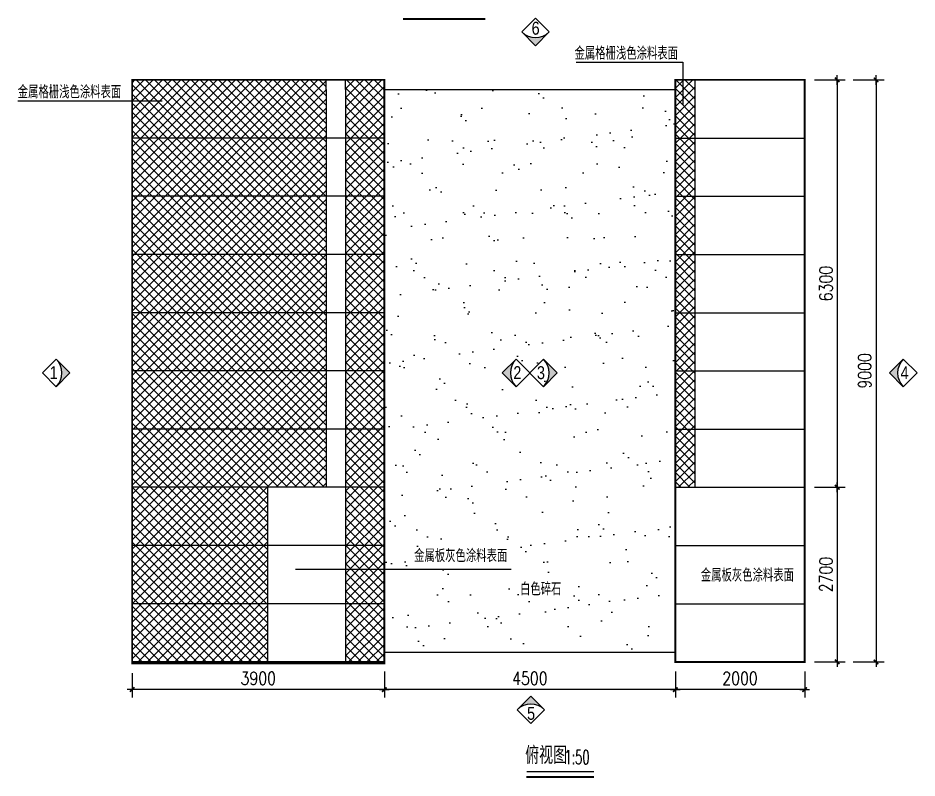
# Model space of a CAD drawing. Extents: x -22561 to 16045, y 153014 to 175987.
# Drawn here: x 1298 to 15201, y 153014 to 164767 of the extents above; entities that cross this region are included whole.
import ezdxf

# ---------------------------------------------------------------- set-up
doc = ezdxf.new("R2010")
doc.units = 0
doc.header["$LTSCALE"] = 500
doc.header["$MEASUREMENT"] = 0
doc.header["$PDMODE"] = 34
doc.layers.get('0').update_dxf_attribs({"linetype": 'CONTINUOUS'})
doc.layers.get('DEFPOINTS').update_dxf_attribs({"linetype": 'CONTINUOUS'})
doc.layers.add('L-OBJECT', color=4, linetype='CONTINUOUS')
doc.layers.add('PUB_DIM', color=3, linetype='CONTINUOUS')
doc.styles.add('_HZTXT', font='txt.shx', dxfattribs={"width": 0.8, "bigfont": 'HZTXT.shx'})
doc.styles.add('_ROMANS', font='ROMANS.shx', dxfattribs={"width": 0.6})
doc.styles.add('DIM_FONT', font='romans.shx', dxfattribs={"width": 0.8, "height": 200, "bigfont": 'hztxt.shx'})
doc.dimstyles.new('DIMB', dxfattribs={"dimtxt": 300, "dimasz": 1, "dimexe": 250, "dimexo": 300, "dimgap": 150, "dimtad": 1, "dimdec": 0, "dimzin": 0, "dimtxsty": 'DIM_FONT', "dimblk": '_DIMX', "dimblk1": '_DIMX', "dimblk2": '_DIMX', "dimcen": 0.09, "dimse2": 1, "dimclrt": 7, "dimazin": 3, "dimtfac": 1, "dimtdec": 0, "dimtix": 1, "dimtmove": 0, "dimatfit": 3, "dimtolj": 1, "dimtzin": 0})
pattern_1 = [(45, (78000, 51743.66), (-70.71068, 70.71068), []), (135, (78000, 51743.66), (-70.71068, -70.71068), [])]

# ---------------------------------------------------------------- blocks, each defined once
blk = doc.blocks.new('_DIMX')
blk.add_line((-150, 0), (150, 0))
at = {"const_width": 50}
blk.add_lwpolyline([(-70, -70), (70, 70)], dxfattribs=at)
blk = doc.blocks.new('*D29')
at = {"color": 0, "linetype": 'BYBLOCK'}
for p, q in [((3064, 154638), (3064, 154257)), ((6964, 154660), (6964, 154257)), ((6963, 154382), (3064, 154382))]:
    blk.add_line(p, q, dxfattribs=at)
at = {"layer": 'DEFPOINTS', "color": 0, "linetype": 'BYBLOCK'}
for p in [(3064, 154788), (6964, 154810), (3064, 154382)]:
    blk.add_point(p, dxfattribs=at)
at = {"color": 0, "linetype": 'BYBLOCK', "xscale": 0.5, "yscale": 0.5, "zscale": 0.5, "rotation": 180}
blk.add_blockref('_DIMX', (3064, 154382), dxfattribs=at)
at = {"color": 0, "linetype": 'BYBLOCK', "xscale": 0.5, "yscale": 0.5, "zscale": 0.5}
blk.add_blockref('_DIMX', (6964, 154382), dxfattribs=at)
at = {"color": 7, "linetype": 'BYBLOCK', "insert": (5014, 154557), "char_height": 200, "attachment_point": 5, "style": 'DIM_FONT'}
blk.add_mtext('\\A1;3900', dxfattribs=at)
blk = doc.blocks.new('*D30')
at = {"color": 0, "linetype": 'BYBLOCK'}
for p, q in [((6964, 154660), (6964, 154257)), ((11464, 154660), (11464, 154257)), ((11463, 154382), (6964, 154382))]:
    blk.add_line(p, q, dxfattribs=at)
at = {"layer": 'DEFPOINTS', "color": 0, "linetype": 'BYBLOCK'}
for p in [(6964, 154810), (11464, 154810), (6964, 154382)]:
    blk.add_point(p, dxfattribs=at)
at = {"color": 0, "linetype": 'BYBLOCK', "xscale": 0.5, "yscale": 0.5, "zscale": 0.5, "rotation": 180}
blk.add_blockref('_DIMX', (6964, 154382), dxfattribs=at)
at = {"color": 0, "linetype": 'BYBLOCK', "xscale": 0.5, "yscale": 0.5, "zscale": 0.5}
blk.add_blockref('_DIMX', (11464, 154382), dxfattribs=at)
at = {"color": 7, "linetype": 'BYBLOCK', "insert": (9214, 154557), "char_height": 200, "attachment_point": 5, "style": 'DIM_FONT'}
blk.add_mtext('\\A1;4500', dxfattribs=at)
blk = doc.blocks.new('*D31')
at = {"color": 0, "linetype": 'BYBLOCK'}
for p, q in [((11464, 154660), (11464, 154257)), ((13464, 154660), (13464, 154257)), ((13463, 154382), (11464, 154382))]:
    blk.add_line(p, q, dxfattribs=at)
at = {"layer": 'DEFPOINTS', "color": 0, "linetype": 'BYBLOCK'}
for p in [(11464, 154810), (13464, 154810), (11464, 154382)]:
    blk.add_point(p, dxfattribs=at)
at = {"color": 0, "linetype": 'BYBLOCK', "xscale": 0.5, "yscale": 0.5, "zscale": 0.5, "rotation": 180}
blk.add_blockref('_DIMX', (11464, 154382), dxfattribs=at)
at = {"color": 0, "linetype": 'BYBLOCK', "xscale": 0.5, "yscale": 0.5, "zscale": 0.5}
blk.add_blockref('_DIMX', (13464, 154382), dxfattribs=at)
at = {"color": 7, "linetype": 'BYBLOCK', "insert": (12464, 154557), "char_height": 200, "attachment_point": 5, "style": 'DIM_FONT'}
blk.add_mtext('\\A1;2000', dxfattribs=at)
blk = doc.blocks.new('*D32')
at = {"color": 0, "linetype": 'BYBLOCK'}
for p, q in [((14214, 163810), (14692, 163810)), ((14567, 163810), (14567, 154811)), ((14214, 154810), (14692, 154810))]:
    blk.add_line(p, q, dxfattribs=at)
at = {"layer": 'DEFPOINTS', "color": 0, "linetype": 'BYBLOCK'}
for p in [(14064, 163810), (14064, 154810), (14567, 154810)]:
    blk.add_point(p, dxfattribs=at)
at = {"color": 0, "linetype": 'BYBLOCK', "xscale": 0.5, "yscale": 0.5, "zscale": 0.5}
for p, rotation in [((14567, 163810), 90), ((14567, 154810), 270)]:
    blk.add_blockref('_DIMX', p, dxfattribs=dict(at, rotation=rotation))
at = {"color": 7, "linetype": 'BYBLOCK', "insert": (14392, 159310), "char_height": 200, "attachment_point": 5, "rotation": 90, "style": 'DIM_FONT'}
blk.add_mtext('\\A1;9000', dxfattribs=at)
blk = doc.blocks.new('*D33')
at = {"color": 0, "linetype": 'BYBLOCK'}
for p, q in [((13614, 163810), (14092, 163810)), ((13967, 163810), (13967, 157511)), ((13614, 157510), (14092, 157510))]:
    blk.add_line(p, q, dxfattribs=at)
at = {"layer": 'DEFPOINTS', "color": 0, "linetype": 'BYBLOCK'}
for p in [(13464, 163810), (13464, 157510), (13967, 157510)]:
    blk.add_point(p, dxfattribs=at)
at = {"color": 0, "linetype": 'BYBLOCK', "xscale": 0.5, "yscale": 0.5, "zscale": 0.5}
for p, rotation in [((13967, 163810), 90), ((13967, 157510), 270)]:
    blk.add_blockref('_DIMX', p, dxfattribs=dict(at, rotation=rotation))
at = {"color": 7, "linetype": 'BYBLOCK', "insert": (13792, 160660), "char_height": 200, "attachment_point": 5, "rotation": 90, "style": 'DIM_FONT'}
blk.add_mtext('\\A1;6300', dxfattribs=at)
blk = doc.blocks.new('*D34')
at = {"color": 0, "linetype": 'BYBLOCK'}
for p, q in [((13614, 157510), (14092, 157510)), ((13967, 157510), (13967, 154811)), ((13614, 154810), (14092, 154810))]:
    blk.add_line(p, q, dxfattribs=at)
at = {"layer": 'DEFPOINTS', "color": 0, "linetype": 'BYBLOCK'}
for p in [(13464, 157510), (13464, 154810), (13967, 154810)]:
    blk.add_point(p, dxfattribs=at)
at = {"color": 0, "linetype": 'BYBLOCK', "xscale": 0.5, "yscale": 0.5, "zscale": 0.5}
for p, rotation in [((13967, 157510), 90), ((13967, 154810), 270)]:
    blk.add_blockref('_DIMX', p, dxfattribs=dict(at, rotation=rotation))
at = {"color": 7, "linetype": 'BYBLOCK', "insert": (13792, 156160), "char_height": 200, "attachment_point": 5, "rotation": 90, "style": 'DIM_FONT'}
blk.add_mtext('\\A1;2700', dxfattribs=at)

msp = doc.modelspace()

# ---------------------------------------------------------------- hatches: boundary and pattern name
at = {"layer": 'L-OBJECT'}
h = msp.add_hatch(dxfattribs=at)
h.set_pattern_fill('ANSI37', color=256, scale=800, style=0)
h.set_pattern_definition(pattern_1)
h.paths.add_polyline_path([(6063.7, 162910.1), (6063.7, 163660.1), (6063.7, 163810.1), (3063.7, 163810.1), (3063.7, 162910.1)])
h.paths.add_polyline_path([(3063.7, 162910.1), (3063.7, 162010.1), (6063.7, 162010.1), (6063.7, 162910.1)])
h.paths.add_polyline_path([(6063.7, 161110.1), (6063.7, 162010.1), (3063.7, 162010.1), (3063.7, 161110.1)])
h.paths.add_polyline_path([(6063.7, 160210.1), (6063.7, 161110.1), (3063.7, 161110.1), (3063.7, 160210.1)])
h.paths.add_polyline_path([(6063.7, 159310.1), (6063.7, 160210.1), (3063.7, 160210.1), (3063.7, 159310.1)])
h.paths.add_polyline_path([(6063.7, 158410.1), (6063.7, 159310.1), (3063.7, 159310.1), (3063.7, 158410.1)])
h.paths.add_polyline_path([(6063.7, 157510.1), (6063.7, 158410.1), (3063.7, 158410.1), (3063.7, 157510.1)])
h.paths.add_polyline_path([(5163.7, 156610.1), (5163.7, 157510.1), (3063.7, 157510.1), (3063.7, 156610.1)])
h.paths.add_polyline_path([(5163.7, 155710.1), (5163.7, 156610.1), (3063.7, 156610.1), (3063.7, 155710.1)])
h.paths.add_polyline_path([(5163.7, 154810.1), (5163.7, 155710.1), (3063.7, 155710.1), (3063.7, 154810.1)])
h.paths.add_polyline_path([(6963.7, 155710.1), (6363.7, 155710.1), (6363.7, 154810.1), (6963.7, 154810.1)])
h.paths.add_polyline_path([(6363.7, 156610.1), (6363.7, 155710.1), (6963.7, 155710.1), (6963.7, 156610.1)])
h.paths.add_polyline_path([(6963.7, 157510.1), (6363.7, 157510.1), (6363.7, 156610.1), (6963.7, 156610.1)])
h.paths.add_polyline_path([(6963.7, 158410.1), (6363.7, 158410.1), (6363.7, 157510.1), (6963.7, 157510.1)])
h.paths.add_polyline_path([(6963.7, 159310.1), (6363.7, 159310.1), (6363.7, 158410.1), (6963.7, 158410.1)])
h.paths.add_polyline_path([(6963.7, 160210.1), (6363.7, 160210.1), (6363.7, 159310.1), (6963.7, 159310.1)])
h.paths.add_polyline_path([(6963.7, 161110.1), (6363.7, 161110.1), (6363.7, 160210.1), (6963.7, 160210.1)])
h.paths.add_polyline_path([(6963.7, 162010.1), (6363.7, 162010.1), (6363.7, 161110.1), (6963.7, 161110.1)])
h.paths.add_polyline_path([(6963.7, 162910.1), (6363.7, 162910.1), (6363.7, 162010.1), (6963.7, 162010.1)])
h.paths.add_polyline_path([(6963.7, 163810.1), (6363.7, 163810.1), (6363.7, 163660.1), (6363.7, 162910.1), (6963.7, 162910.1)])
h = msp.add_hatch(dxfattribs=at)
h.set_pattern_fill('ANSI37', color=256, scale=800, style=0)
h.set_pattern_definition(pattern_1)
h.paths.add_polyline_path([(11763.7, 157510.1), (11763.7, 163810.1), (11463.7, 163810.1), (11463.7, 157510.1)])
at = {"layer": 'PUB_DIM'}
for points in [[(9089, 164550.7), (9301.1, 164338.5), (9513.2, 164550.7, -0.4142136)], [(2101.3, 159277.5), (1889.2, 159489.6, -0.4142136), (1889.2, 159065.4)], [(14989, 159489.6), (14776.9, 159277.5), (14989, 159065.4, -0.4142136)], [(9442.8, 154069.5), (9230.7, 154281.6), (9018.5, 154069.5, -0.4142136)]]:
    msp.add_hatch(color=256, dxfattribs=at).paths.add_polyline_path(points)
h = msp.add_hatch(dxfattribs=at)
h.set_pattern_fill('AR-SAND', color=256, scale=400, style=0)
h.set_pattern_definition([(37.5, (78000, 51743.66), (-25.1973, 770.7295), [0, -608, 0, -680, 0, -650]), (7.5, (78000, 51743.7), (707.911, 1128.8584), [0, -328, 0, -548, 0, -210]), (327.5, (77508, 51743.66), (1245.6567, 2.2636), [0, -200, 0, -720, 0, -940]), (317.5, (77508, 51743.7), (1202.451, 351.07), [0, -100, 0, -472, 0, -540])])
h.paths.add_polyline_path([(6963.7, 163660.1), (6963.7, 154960.1), (11463.7, 154960.1), (11463.7, 163660.1)])
h = msp.add_hatch(color=256, dxfattribs=at)
h.paths.add_polyline_path([(9636.7, 159277.5), (9424.5, 159489.6, -0.4142136), (9424.5, 159065.4)])
h.paths.add_polyline_path([(9000.3, 159065.4, -0.4142136), (9000.3, 159489.6), (8788.1, 159277.5)])

# ---------------------------------------------------------------- linework, layer by layer
at = {"layer": 'L-OBJECT'}
for p, q in [((3063.7, 163810.1), (3063.7, 154810.1)), ((6063.7, 163810.1), (3063.7, 163810.1)), ((6063.7, 163660.1), (6063.7, 163810.1)), ((6363.7, 163810.1), (6063.7, 163810.1)), ((6963.7, 163810.1), (6363.7, 163810.1)), ((6363.7, 163660.1), (6363.7, 163810.1)), ((6963.7, 163810.1), (6963.7, 154810.1)), ((11463.7, 163810.1), (11463.7, 154810.1)), ((13463.7, 163810.1), (11463.7, 163810.1)), ((11763.7, 163810.1), (11763.7, 157510.1)), ((13463.7, 163810.1), (13463.7, 154810.1)), ((6063.7, 163660.1), (6063.7, 157510.1)), ((6363.7, 163660.1), (6363.7, 154810.1)), ((6963.7, 163660.1), (11463.7, 163660.1)), ((6963.7, 162910.1), (3063.7, 162910.1)), ((11463.7, 162910.1), (13463.7, 162910.1)), ((6963.7, 162010.1), (3063.7, 162010.1)), ((11463.7, 162010.1), (13463.7, 162010.1)), ((6963.7, 161110.1), (3063.7, 161110.1)), ((11463.7, 161110.1), (13463.7, 161110.1)), ((6963.7, 160210.1), (3063.7, 160210.1)), ((11463.7, 160210.1), (13463.7, 160210.1)), ((6963.7, 159310.1), (3063.7, 159310.1)), ((11463.7, 159310.1), (13463.7, 159310.1)), ((6963.7, 158410.1), (3063.7, 158410.1)), ((11463.7, 158410.1), (13463.7, 158410.1)), ((6963.7, 157510.1), (3063.7, 157510.1)), ((6063.7, 157510.1), (5163.7, 157510.1)), ((5163.7, 154810.1), (5163.7, 157510.1)), ((11463.7, 157510.1), (13463.7, 157510.1)), ((6963.7, 156610.1), (3063.7, 156610.1)), ((11463.7, 156610.1), (13463.7, 156610.1)), ((6963.7, 155710.1), (3063.7, 155710.1)), ((11463.7, 155710.1), (13463.7, 155710.1)), ((6963.7, 154960.1), (11463.7, 154960.1)), ((5163.7, 154810.1), (3063.7, 154810.1)), ((6363.7, 154810.1), (5163.7, 154810.1)), ((6963.7, 154810.1), (6363.7, 154810.1)), ((13463.7, 154810.1), (11463.7, 154810.1)), ((9168.2, 153114.3), (10205.1, 153114.3))]:
    msp.add_line(p, q, dxfattribs=at)
at = {"layer": 'L-OBJECT', "const_width": 30}
for points in [[(7250.1, 164751.9), (8527.6, 164751.9)], [(9159.7, 153029.3), (10205.1, 153029.3)]]:
    msp.add_lwpolyline(points, dxfattribs=at)
for points in [[(6963.7, 163810.1), (3063.7, 163810.1), (3063.7, 154788.1), (6963.7, 154788.1)], [(13463.7, 163810.1), (11463.7, 163810.1), (11463.7, 154810.1), (13463.7, 154810.1)]]:
    msp.add_lwpolyline(points, close=True, dxfattribs=at)
at = {"layer": 'PUB_DIM'}
for p, q in [((9929, 164084.6), (11580.9, 164084.6)), ((11580.9, 164084.6), (11580.9, 163417.9)), ((1298.4, 163488), (3530.5, 163488)), ((9000.3, 159489.6), (9424.5, 159065.4)), ((9424.5, 159489.6), (9000.3, 159065.4)), ((5587.4, 156242.8), (8923.3, 156242.8))]:
    msp.add_line(p, q, dxfattribs=at)
for points in [[(9089, 164550.7), (9301.1, 164762.8), (9513.2, 164550.7)], [(9089, 164550.7), (9301.1, 164338.5), (9513.2, 164550.7)], [(1889.2, 159065.4), (1677, 159277.5), (1889.2, 159489.6)], [(1889.2, 159065.4), (2101.3, 159277.5), (1889.2, 159489.6)], [(9000.3, 159489.6), (8788.1, 159277.5), (9000.3, 159065.4)], [(9424.5, 159065.4), (9636.7, 159277.5), (9424.5, 159489.6)], [(14989, 159489.6), (14776.9, 159277.5), (14989, 159065.4)], [(14989, 159489.6), (15201.1, 159277.5), (14989, 159065.4)], [(9018.5, 154069.5), (9230.7, 154281.6), (9442.8, 154069.5)], [(9018.5, 154069.5), (9230.7, 153857.4), (9442.8, 154069.5)]]:
    msp.add_lwpolyline(points, dxfattribs=at)
for centre, start, end in [((9301.1, 164762.8), 225, 315), ((1677, 159277.5), 315, 45), ((9212.4, 159277.5), 135, 225), ((9212.4, 159277.5), 315, 45), ((15201.1, 159277.5), 135, 225), ((9230.7, 153857.4), 45, 135)]:
    msp.add_arc(centre, 300, start, end, dxfattribs=at)

# ---------------------------------------------------------------- texts
at = {"layer": 'L-OBJECT'}
for s, height, style, width, p in [('金属格栅浅色涂料表面', 200, '_HZTXT', 0.8, (9904.8, 164120.9)), ('金属格栅浅色涂料表面', 200, '_HZTXT', 0.8, (1294.7, 163523.4)), ('金属板灰色涂料表面', 200, '_HZTXT', 0.8, (7424.4, 156352.3)), ('金属板灰色涂料表面', 200, '_HZTXT', 0.8, (11857.9, 156051.2)), ('白色碎石', 200, '_HZTXT', 0.8, (9062.3, 155836.9)), ('俯视图  ', 270, '_HZTXT', 0.8, (9141.8, 153231)), ('1:50', 216, '_ROMANS', 0.6, (9748.2, 153231))]:
    msp.add_text(s, height=height, dxfattribs=dict(at, style=style, width=width)).set_placement(p)
at = {"layer": 'PUB_DIM', "char_height": 200, "width": 190, "style": 'DIM_FONT'}
for s, insert, attachment_point in [('\\fArial|b0|i0|c0|p34;6', (9241.2, 164708.4), 1), ('\\fArial|b0|i0|c0|p34;1', (1788, 159382.3), 1), ('\\fArial|b0|i0|c0|p34;2', (8958, 159382.3), 1), ('\\fArial|b0|i0|c0|p34;3', (9323.4, 159382.3), 1), ('\\fArial|b0|i0|c0|p34;4', (14946.8, 159382.3), 1), ('\\fArial|b0|i0|c0|p34;5', (9170.7, 153911.8), 7)]:
    msp.add_mtext(s, dxfattribs=dict(at, insert=insert, attachment_point=attachment_point))

# ---------------------------------------------------------------- dimensions: what is measured, and where the dimension line sits
at = {"layer": 'PUB_DIM'}
for base, p1, p2, picture, middle in [((13966.8, 157510.1), (13463.7, 163810.1), (13463.7, 157510.1), '*D33', (13791.8, 160660.1)), ((14566.8, 154810.1), (14063.7, 163810.1), (14063.7, 154810.1), '*D32', (14391.8, 159310.1)), ((13966.8, 154810.1), (13463.7, 157510.1), (13463.7, 154810.1), '*D34', (13791.8, 156160.1))]:
    dim = msp.add_linear_dim(base=base, p1=p1, p2=p2, angle=90, dimstyle='DIMB', override={"dimscale": 0.5, "dimblk1": '_DIMX', "dimblk2": '_DIMX', "dimsah": 1, "dimse2": 0}, dxfattribs=at)
    dim.commit()
    dim.dimension.update_dxf_attribs({"geometry": picture, "text_midpoint": middle})
for base, p1, p2, picture, middle in [((3063.7, 154382), (6963.7, 154810.1), (3063.7, 154788.1), '*D29', (5013.7, 154557)), ((6963.7, 154382), (11463.7, 154810.1), (6963.7, 154810.1), '*D30', (9213.7, 154557)), ((11463.7, 154382), (13463.7, 154810.1), (11463.7, 154810.1), '*D31', (12463.7, 154557))]:
    dim = msp.add_linear_dim(base=base, p1=p1, p2=p2, dimstyle='DIMB', override={"dimscale": 0.5, "dimblk1": '_DIMX', "dimblk2": '_DIMX', "dimsah": 1, "dimse2": 0}, dxfattribs=at)
    dim.commit()
    dim.dimension.update_dxf_attribs({"geometry": picture, "text_midpoint": middle})

doc.saveas('drawing.dxf')
